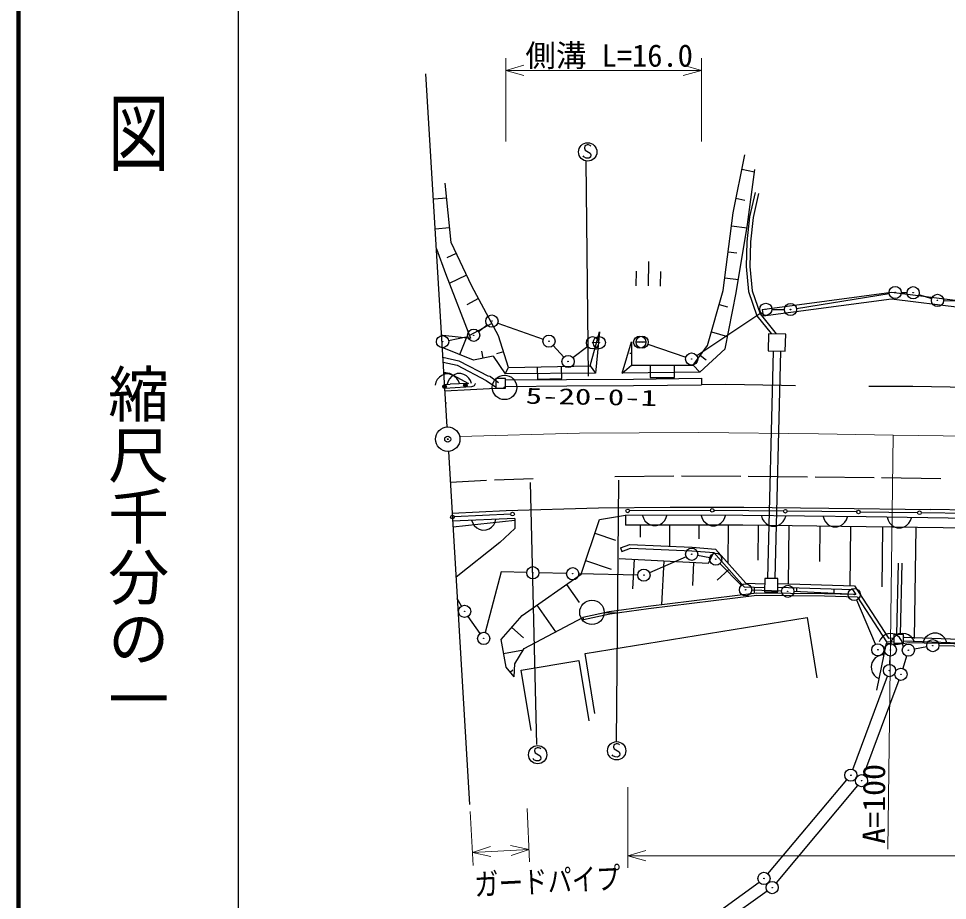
# Model space of a CAD drawing. Units: millimetres, scale not verified. Extents: x 40000 to 680000, y 20000 to 380000.
# Drawn here: x 40000 to 116135, y 246986 to 319260 of the extents above; entities that cross this region are included whole.
import ezdxf
from ezdxf.enums import TextEntityAlignment as Align

# ---------------------------------------------------------------- set-up
doc = ezdxf.new("R2010")
doc.units = ezdxf.units.MM
doc.header["$LTSCALE"] = 1000
doc.header["$PDMODE"] = 32
doc.header["$PDSIZE"] = 500
doc.linetypes.add('CHAIN', pattern=[18.5, 12, -1.5, 3.5, -1.5])
for name, color, linetype, lineweight in [('M-BGD', 7, 'Continuous', 25), ('M-BGD-EXST', 7, 'Continuous', 25), ('M-BMK', 2, 'CHAIN', 13), ('M-BMK-OTRS', 5, 'Continuous', 25), ('M-BMK-ROW', 30, 'Continuous', 25), ('M-BMK-SRVR', 3, 'Continuous', 25), ('M-STR-HTXT', 7, 'Continuous', 13), ('M-STR-STRC', 7, 'Continuous', 25), ('M-TTL', 2, 'Continuous', 140), ('M-TTL-BAND', 7, 'Continuous', 25)]:
    doc.layers.add(name, color=color, linetype=linetype, lineweight=lineweight)
doc.layers.add('M-OTRS', color=6, linetype='Continuous')
doc.styles.add('@ＭＳ ゴシック', font='')
doc.styles.add('ＭＳ ゴシック', font='')
doc.styles.get('@ＭＳ ゴシック').set_extended_font_data('@MS Gothic')
doc.styles.get('ＭＳ ゴシック').set_extended_font_data('MS Gothic')

msp = doc.modelspace()

# ---------------------------------------------------------------- linework, layer by layer
at = {"layer": 'M-BGD'}
for p, q in [((98563, 303347), (99528, 308092)), ((99287, 306905), (100323, 306695)), ((99760, 302371), (100350, 306901)), ((75457, 300904), (74957, 305766)), ((75082, 304551), (74073, 304447)), ((100363, 305001), (99925, 302999)), ((100656, 304936), (100221, 302950)), ((98804, 304533), (99528, 304386)), ((97755, 296961), (98563, 303347)), ((98428, 302282), (99718, 302119)), ((98809, 296785), (99760, 302371)), ((99925, 302999), (99685, 300975)), ((100221, 302950), (99985, 300953)), ((75332, 302119), (74152, 301998)), ((77139, 297325), (75457, 300904)), ((99685, 300975), (99626, 298941)), ((99985, 300953), (99927, 298952)), ((74247, 300401), (74989, 298372)), ((75878, 300009), (75116, 299651)), ((98159, 300154), (98878, 300063)), ((91636, 299350), (91602, 297350)), ((90623, 298567), (90602, 297367)), ((92622, 298533), (92602, 297333)), ((99626, 298941), (99835, 296888)), ((99927, 298952), (100130, 296953)), ((74989, 298372), (77034, 293058)), ((76719, 298219), (75304, 297554)), ((97889, 298025), (98997, 297885)), ((79336, 293252), (77139, 297325)), ((96478, 292464), (97755, 296961)), ((100130, 296953), (100781, 295057)), ((77689, 296307), (76742, 295796)), ((97909, 292198), (98809, 296785)), ((99835, 296888), (100514, 294910)), ((100953, 295424), (111548, 296824)), ((101022, 294908), (111551, 296300)), ((111548, 296824), (117438, 296100)), ((111551, 296300), (117325, 295590)), ((97436, 295837), (98111, 295645)), ((100953, 295424), (101022, 294908)), ((100514, 294910), (101687, 293442)), ((100781, 295057), (102098, 293409)), ((78787, 294270), (76949, 293279)), ((74671, 293301), (74766, 293312)), ((74766, 293312), (77034, 293058)), ((80146, 290659), (79336, 293252)), ((86860, 290799), (87628, 293596)), ((87628, 293596), (87277, 290197)), ((96797, 293588), (98109, 293216)), ((101482, 293425), (101444, 292026)), ((102878, 293388), (101482, 293425)), ((102841, 291989), (102878, 293388)), ((76170, 291727), (76720, 293093)), ((89484, 290208), (90230, 292769)), ((90230, 292769), (90238, 290841)), ((95289, 290847), (96478, 292464)), ((77291, 291276), (74731, 292306)), ((78897, 291603), (77291, 291276)), ((78094, 291439), (77979, 292004)), ((78897, 291603), (79874, 290141)), ((79741, 291955), (79186, 291782)), ((87244, 292197), (87361, 292165)), ((90234, 291805), (90091, 291804)), ((95836, 290292), (97909, 292198)), ((95884, 291655), (96362, 291303)), ((101843, 292014), (101398, 273380)), ((101444, 292026), (102841, 291989)), ((102442, 292000), (101998, 273366)), ((74778, 291521), (76089, 291223)), ((74802, 291105), (75950, 290845)), ((75950, 290845), (78340, 289607)), ((76089, 291223), (78524, 289962)), ((89484, 290208), (90238, 290841)), ((90238, 290841), (95289, 290847)), ((91764, 290843), (91765, 289843)), ((93765, 289845), (93764, 290845)), ((95289, 290847), (95836, 290292)), ((74934, 290111), (74699, 290016)), ((74851, 290286), (75325, 290197)), ((74858, 290167), (75325, 290197)), ((75253, 290132), (74934, 290111)), ((75498, 290068), (75253, 290132)), ((75325, 290197), (76879, 289349)), ((75944, 290158), (75707, 290070)), ((76264, 290169), (75944, 290158)), ((76506, 290097), (76264, 290169)), ((76710, 289983), (76506, 290097)), ((79874, 290141), (80146, 290659)), ((87277, 290197), (79874, 290141)), ((80146, 290659), (86860, 290799)), ((82503, 290708), (82524, 289708)), ((84524, 289750), (84503, 290750)), ((86860, 290799), (87277, 290197)), ((95836, 290292), (89484, 290208)), ((74214, 289463), (74150, 289218)), ((74321, 289670), (74214, 289463)), ((74508, 289883), (74321, 289670)), ((74699, 290016), (74508, 289883)), ((75204, 289533), (75132, 289291)), ((75317, 289737), (75204, 289533)), ((75511, 289943), (75317, 289737)), ((76879, 289349), (75384, 289299)), ((75705, 289961), (75498, 290068)), ((75707, 290070), (75511, 289943)), ((75918, 289775), (75705, 289961)), ((76050, 289583), (75918, 289775)), ((76146, 289349), (76050, 289583)), ((76917, 289790), (76710, 289983)), ((77043, 289594), (76917, 289790)), ((77131, 289357), (77043, 289594)), ((77419, 289321), (77403, 289260)), ((77417, 289361), (77419, 289321)), ((78340, 289607), (79085, 289079)), ((78600, 289974), (79345, 289447)), ((79907, 289775), (79107, 289773)), ((79107, 289773), (79109, 288971)), ((79909, 288973), (79907, 289775)), ((79927, 289639), (84924, 289686)), ((82524, 289708), (84524, 289750)), ((84925, 289686), (90395, 289720)), ((90393, 289720), (95975, 289776)), ((91765, 289843), (93765, 289845)), ((95975, 289776), (95975, 289273)), ((74912, 289268), (75384, 289299)), ((76634, 289061), (74931, 288952)), ((74943, 288743), (77047, 288862)), ((77133, 289092), (76634, 289061)), ((77047, 288862), (79109, 288971)), ((77213, 289097), (77133, 289092)), ((77282, 289122), (77213, 289097)), ((77330, 289155), (77282, 289122)), ((77376, 289208), (77330, 289155)), ((77403, 289260), (77376, 289208)), ((79109, 288971), (79909, 288973)), ((79932, 289119), (84929, 289166)), ((84929, 289166), (90398, 289200)), ((90398, 289200), (95980, 289256)), ((95975, 289273), (97979, 289294)), ((97979, 289294), (102542, 289217)), ((102542, 289217), (103682, 289186)), ((109692, 289129), (113289, 289125)), ((113289, 289125), (127308, 288932)), ((75068, 287748), (75003, 287744)), ((75542, 278718), (79980, 278931)), ((79980, 278931), (87539, 279149)), ((87539, 279149), (93422, 279228)), ((96710, 278955), (90077, 278914)), ((93422, 279228), (99438, 279217)), ((102700, 278890), (97010, 278954)), ((99438, 279217), (106427, 279148)), ((108691, 278823), (103000, 278887)), ((106427, 279148), (114755, 279027)), ((113694, 278755), (108991, 278819)), ((118698, 278686), (113994, 278751)), ((126867, 278824), (114755, 279027)), ((80683, 278293), (75580, 278074)), ((80673, 278128), (75610, 277575)), ((80345, 278643), (75710, 278417)), ((77132, 278141), (77223, 277904)), ((77223, 277904), (77351, 277710)), ((78950, 277778), (79061, 277983)), ((79061, 277983), (79130, 278227)), ((80683, 278293), (80673, 278128)), ((80673, 278128), (80689, 277460)), ((86107, 273722), (87605, 278210)), ((87605, 278210), (89740, 278548)), ((89740, 278548), (89738, 277748)), ((99356, 278529), (89740, 278548)), ((91144, 278545), (91223, 278305)), ((91223, 278305), (91343, 278104)), ((91343, 278104), (91543, 277904)), ((91543, 277904), (91742, 277784)), ((92542, 277782), (92743, 277902)), ((92743, 277902), (92943, 278101)), ((92943, 278101), (93063, 278301)), ((93063, 278301), (93144, 278541)), ((95952, 278536), (96032, 278295)), ((96032, 278295), (96151, 278095)), ((96151, 278095), (96351, 277895)), ((96351, 277895), (96551, 277774)), ((97551, 277892), (97751, 278092)), ((97751, 278092), (97872, 278292)), ((97872, 278292), (97952, 278532)), ((109470, 278411), (99356, 278529)), ((100885, 278511), (100962, 278270)), ((100962, 278270), (101080, 278069)), ((101080, 278069), (101277, 277866)), ((102477, 277852), (102680, 278050)), ((102680, 278050), (102802, 278249)), ((102802, 278249), (102885, 278488)), ((105942, 278452), (106019, 278211)), ((106019, 278211), (106137, 278010)), ((106137, 278010), (106334, 277807)), ((107534, 277793), (107737, 277991)), ((107737, 277991), (107859, 278189)), ((107859, 278189), (107942, 278429)), ((120347, 278248), (109470, 278411)), ((111190, 278385), (111266, 278144)), ((111266, 278144), (111383, 277942)), ((111383, 277942), (111580, 277739)), ((112780, 277721), (112983, 277918)), ((112983, 277918), (113106, 278116)), ((113106, 278116), (113189, 278355)), ((77351, 277710), (77559, 277519)), ((77559, 277519), (77764, 277407)), ((77764, 277407), (78008, 277338)), ((78008, 277338), (78327, 277351)), ((78327, 277351), (78564, 277442)), ((78564, 277442), (78758, 277570)), ((78758, 277570), (78950, 277778)), ((80689, 277460), (79437, 276328)), ((99355, 277729), (89738, 277748)), ((90940, 277745), (90938, 276766)), ((91742, 277784), (91982, 277703)), ((91982, 277703), (92302, 277703)), ((92302, 277703), (92542, 277782)), ((93344, 277741), (93341, 276013)), ((95749, 277736), (95746, 276630)), ((96551, 277774), (96791, 277694)), ((96791, 277694), (97111, 277693)), ((97111, 277693), (97351, 277773)), ((97351, 277773), (97551, 277892)), ((98153, 277731), (98147, 274631)), ((109461, 277611), (99355, 277729)), ((100618, 277714), (100585, 274868)), ((101277, 277866), (101476, 277744)), ((101476, 277744), (101715, 277661)), ((101715, 277661), (102035, 277658)), ((102035, 277658), (102276, 277735)), ((102276, 277735), (102477, 277852)), ((103145, 277685), (103089, 272907)), ((105671, 277655), (105637, 274768)), ((106334, 277807), (106533, 277685)), ((106533, 277685), (106772, 277602)), ((106772, 277602), (107092, 277598)), ((107092, 277598), (107333, 277676)), ((107333, 277676), (107534, 277793)), ((108198, 277625), (108141, 272779)), ((120335, 277448), (109461, 277611)), ((110820, 277590), (110747, 272689)), ((111580, 277739), (111778, 277616)), ((111778, 277616), (112017, 277533)), ((112017, 277533), (112337, 277528)), ((112337, 277528), (112578, 277604)), ((112578, 277604), (112780, 277721)), ((113539, 277550), (113403, 268450)), ((87230, 277088), (88937, 276518)), ((79437, 276328), (75855, 273467)), ((89348, 275872), (90103, 276148)), ((89348, 275872), (89451, 275590)), ((89451, 275590), (90150, 275846)), ((90103, 276148), (95193, 275937)), ((90150, 275846), (95181, 275637)), ((95181, 275637), (96978, 275493)), ((95205, 275936), (97122, 275783)), ((97122, 275783), (99603, 272995)), ((89229, 275016), (96552, 274628)), ((90449, 274951), (90320, 272512)), ((96552, 274628), (96978, 275493)), ((96978, 275493), (99464, 272699)), ((86481, 274844), (88578, 274144)), ((92890, 274822), (92699, 271208)), ((95331, 274692), (95230, 272785)), ((98221, 274096), (97253, 273235)), ((111988, 268784), (112120, 274625)), ((112288, 268777), (112420, 274618)), ((81276, 270331), (86107, 273722)), ((101160, 273381), (101144, 272281)), ((102236, 273366), (101160, 273381)), ((102221, 272266), (102236, 273366)), ((84899, 272874), (85941, 271390)), ((99464, 272699), (101149, 272644)), ((99603, 272995), (101154, 272944)), ((100307, 272671), (100289, 272146)), ((102227, 272664), (108358, 272474)), ((102231, 272964), (108525, 272769)), ((103760, 272616), (103751, 272328)), ((108525, 272769), (111304, 268489)), ((100493, 272171), (91602, 271073)), ((100504, 271971), (91629, 270875)), ((106064, 272110), (100493, 272171)), ((106062, 271910), (100504, 271971)), ((101144, 272281), (102221, 272266)), ((108769, 271843), (106062, 271910)), ((108637, 272046), (106064, 272110)), ((106825, 272522), (106812, 272092)), ((108358, 272474), (108637, 272046)), ((108769, 271843), (111144, 268185)), ((82484, 271179), (84015, 268997)), ((91602, 271073), (88419, 270640)), ((79562, 268371), (81276, 270331)), ((88419, 270640), (86249, 270169)), ((88453, 270443), (86292, 269973)), ((87995, 270572), (88995, 270550)), ((91629, 270875), (88453, 270443)), ((81454, 267625), (86249, 270169)), ((86249, 270169), (86292, 269973)), ((86443, 267230), (104644, 270174)), ((104644, 270174), (105442, 265238)), ((80419, 269351), (81389, 268503)), ((111258, 268824), (111039, 268742)), ((111508, 268859), (111258, 268824)), ((111823, 268802), (111508, 268859)), ((111738, 268783), (111734, 268083)), ((112538, 268778), (111738, 268783)), ((112045, 268680), (111823, 268802)), ((112163, 268825), (111938, 268709)), ((112479, 268874), (112163, 268825)), ((112728, 268833), (112479, 268874)), ((112534, 268078), (112538, 268778)), ((112945, 268745), (112728, 268833)), ((114726, 268821), (114523, 268706)), ((114968, 268894), (114726, 268821)), ((115288, 268886), (114968, 268894)), ((115526, 268800), (115288, 268886)), ((115723, 268674), (115526, 268800)), ((79961, 266096), (79562, 268371)), ((111127, 268075), (110327, 264205)), ((110653, 268406), (110531, 268184)), ((110807, 268581), (110653, 268406)), ((111039, 268742), (110807, 268581)), ((111902, 267934), (111127, 268075)), ((111144, 268185), (111713, 268199)), ((111304, 268489), (111706, 268498)), ((111505, 268114), (111463, 267865)), ((111592, 268330), (111505, 268114)), ((111759, 268559), (111592, 268330)), ((111734, 268083), (112534, 268078)), ((111938, 268709), (111759, 268559)), ((113000, 268106), (111902, 267934)), ((112220, 268526), (112045, 268680)), ((112381, 268294), (112220, 268526)), ((112463, 268075), (112381, 268294)), ((112498, 267825), (112463, 268075)), ((120040, 267980), (112566, 268225)), ((120047, 268280), (112576, 268525)), ((113173, 268579), (112945, 268745)), ((121424, 267883), (113000, 268106)), ((113323, 268400), (113173, 268579)), ((113439, 268175), (113323, 268400)), ((114193, 268315), (114106, 268077)), ((114318, 268511), (114193, 268315)), ((114523, 268706), (114318, 268511)), ((115917, 268469), (115723, 268674)), ((116032, 268266), (115917, 268469)), ((116106, 268024), (116032, 268266)), ((79761, 267233), (81388, 267519)), ((80688, 266382), (81454, 267625)), ((81189, 265857), (85923, 266644)), ((85923, 266644), (86742, 261711)), ((87241, 262294), (86443, 267230)), ((110064, 266686), (109937, 266467)), ((110222, 266857), (110064, 266686)), ((110458, 267013), (110222, 266857)), ((110678, 267090), (110458, 267013)), ((110930, 267119), (110678, 267090)), ((80632, 265314), (79961, 266096)), ((80296, 265705), (80520, 265897)), ((80632, 265314), (80688, 266382)), ((82008, 260925), (81189, 265857)), ((109937, 266467), (109872, 266153)), ((109872, 266153), (109902, 265902)), ((109902, 265902), (109979, 265682)), ((109979, 265682), (110134, 265446)), ((110134, 265446), (110306, 265288)), ((110306, 265288), (110525, 265161))]:
    msp.add_line(p, q, dxfattribs=at)
for centre, radius in [((76625, 289210), 150), ((74921, 289102), 150), ((74921, 289102), 90), ((74921, 289102), 30), ((76625, 289210), 90), ((76625, 289210), 30), ((80495, 278651), 150), ((89927, 278913), 150), ((96860, 278955), 150), ((96860, 278955), 150), ((102850, 278888), 150), ((108841, 278821), 150), ((113844, 278753), 150), ((75560, 278409), 150), ((86996, 270594), 1000)]:
    msp.add_circle(centre, radius, dxfattribs=at)
at = {"layer": 'M-BGD-EXST'}
for p, q in [((86419, 308817), (86386, 308637)), ((86386, 308637), (86443, 308486)), ((86600, 308904), (86419, 308817)), ((86443, 308486), (86859, 308239)), ((86720, 308902), (86600, 308904)), ((86840, 308870), (86720, 308902)), ((86899, 308809), (86840, 308870)), ((86343, 307918), (86285, 308009)), ((86522, 307825), (86343, 307918)), ((86732, 307821), (86522, 307825)), ((86883, 307909), (86732, 307821)), ((86859, 308239), (86916, 308088)), ((86916, 308088), (86883, 307909)), ((86716, 289956), (86522, 307564)), ((81940, 281242), (82458, 259763)), ((89171, 281419), (88994, 259955)), ((88789, 259735), (88756, 259555)), ((88971, 259822), (88789, 259735)), ((89091, 259820), (88971, 259822)), ((89210, 259788), (89091, 259820)), ((89269, 259727), (89210, 259788)), ((82318, 259414), (82285, 259235)), ((82285, 259235), (82342, 259084)), ((82499, 259501), (82318, 259414)), ((82342, 259084), (82758, 258837)), ((82619, 259499), (82499, 259501)), ((82739, 259467), (82619, 259499)), ((82798, 259406), (82739, 259467)), ((88714, 258836), (88656, 258927)), ((88756, 259555), (88814, 259404)), ((88814, 259404), (89230, 259157)), ((89230, 259157), (89287, 259006)), ((89287, 259006), (89254, 258827)), ((82243, 258515), (82184, 258606)), ((82421, 258422), (82243, 258515)), ((82631, 258419), (82421, 258422)), ((82783, 258506), (82631, 258419)), ((82758, 258837), (82816, 258686)), ((82816, 258686), (82783, 258506)), ((88893, 258743), (88714, 258836)), ((89103, 258739), (88893, 258743)), ((89254, 258827), (89103, 258739))]:
    msp.add_line(p, q, dxfattribs=at)
for centre in [(86650, 308333), (82550, 258930), (89021, 259251)]:
    msp.add_circle(centre, 750, dxfattribs=at)
at = {"layer": 'M-BMK'}
msp.add_line((174164, 284273), (111693, 285112), dxfattribs=at)
msp.add_lwpolyline([(76177, 284999), (85973, 285287), (95772, 285329), (105572, 285217), (111693, 285112)], dxfattribs=at)
at = {"layer": 'M-BMK-OTRS'}
for p, q in [((75120, 285788), (73392, 314736)), ((75239, 283792), (76967, 254843))]:
    msp.add_line(p, q, dxfattribs=at)
at = {"layer": 'M-BMK-ROW'}
for p, q in [((103765, 295495), (111357, 296731)), ((112351, 296804), (112827, 296797)), ((113804, 296641), (114842, 296314)), ((101752, 295429), (102772, 295420)), ((115819, 296157), (117212, 296138)), ((95585, 291637), (100837, 295155)), ((77698, 293611), (78406, 294161)), ((79272, 294301), (83002, 292985)), ((75244, 292880), (76814, 293203)), ((83817, 292455), (84699, 291520)), ((86651, 292390), (85439, 291460)), ((87547, 292700), (87100, 292695)), ((91413, 292748), (90615, 292736)), ((91588, 292582), (94697, 291520)), ((94715, 275159), (91717, 273845)), ((96652, 275057), (95663, 275259)), ((99243, 272803), (97491, 274599)), ((79557, 273903), (78253, 268945)), ((81649, 273852), (79557, 273903)), ((84920, 273772), (82648, 273828)), ((90759, 273654), (85920, 273750)), ((102544, 272336), (100092, 272427)), ((108001, 272079), (103543, 272293)), ((76314, 271111), (75959, 271728)), ((110238, 267988), (108697, 271595)), ((77837, 268870), (76851, 270268)), ((110957, 267521), (110934, 267522)), ((114447, 267776), (113425, 267586)), ((128735, 267586), (115438, 267858)), ((111406, 266324), (111435, 267015)), ((112786, 267017), (112473, 265997)), ((108394, 257719), (111212, 265355)), ((112153, 265050), (109269, 257269)), ((101419, 249171), (107898, 256868)), ((108774, 256417), (102091, 248421)), ((93541, 243304), (100692, 248495)), ((101363, 247747), (94387, 242781))]:
    msp.add_line(p, q, dxfattribs=at)
for centre, radius in [((111851, 296811), 500), ((113327, 296791), 500), ((111851, 296811), 20), ((113327, 296791), 20), ((115319, 296164), 500), ((115319, 296164), 20), ((101252, 295434), 500), ((101252, 295434), 20), ((103272, 295415), 500), ((103272, 295415), 20), ((78801, 294468), 500), ((78801, 294468), 20), ((74754, 292779), 500), ((77304, 293304), 500), ((77304, 293304), 20), ((83474, 292819), 500), ((87047, 292694), 500), ((87600, 292701), 500), ((90913, 292740), 500), ((91115, 292743), 500), ((74754, 292779), 20), ((83474, 292819), 20), ((87047, 292694), 20), ((87600, 292701), 20), ((90913, 292740), 20), ((91115, 292743), 20), ((85042, 291156), 500), ((95170, 291358), 500), ((85042, 291156), 20), ((95170, 291358), 20), ((95173, 275359), 500), ((95173, 275359), 20), ((97142, 274957), 500), ((97142, 274957), 20), ((82148, 273840), 500), ((85420, 273760), 500), ((91259, 273644), 500), ((82148, 273840), 20), ((85420, 273760), 20), ((91259, 273644), 20), ((99592, 272445), 500), ((103044, 272317), 500), ((99592, 272445), 20), ((103044, 272317), 20), ((108500, 272055), 500), ((108500, 272055), 20), ((76563, 270677), 500), ((76563, 270677), 20), ((78125, 268462), 500), ((78125, 268462), 20), ((110434, 267528), 500), ((111457, 267515), 500), ((114938, 267868), 500), ((110434, 267528), 20), ((111457, 267515), 20), ((112933, 267494), 500), ((112933, 267494), 20), ((114938, 267868), 20), ((111385, 265824), 500), ((111385, 265824), 20), ((112327, 265519), 500), ((112327, 265519), 20), ((108220, 257250), 500), ((108220, 257250), 20), ((109095, 256801), 500), ((109095, 256801), 20), ((101097, 248789), 500), ((101097, 248789), 20), ((101771, 248037), 500), ((101771, 248037), 20)]:
    msp.add_circle(centre, radius, dxfattribs=at)
at = {"layer": 'M-BMK-SRVR'}
for centre, radius in [((79832, 289028), 1000), ((79832, 289028), 40), ((75179, 284790), 1000), ((75179, 284790), 40)]:
    msp.add_circle(centre, radius, dxfattribs=at)
at = {"layer": 'M-OTRS'}
msp.add_point((75179, 284790), dxfattribs=at)
at = {"layer": 'M-STR-HTXT'}
for p, q in [((79927, 309175), (79927, 316015)), ((95975, 316015), (95975, 309175)), ((79927, 315015), (81427, 315435)), ((94475, 315435), (95975, 315015)), ((81427, 314595), (79927, 315015)), ((79927, 315015), (95975, 315015)), ((95975, 315015), (94475, 314595)), ((111693, 285112), (111238, 251192)), ((89927, 256258), (89927, 249650)), ((81890, 250149), (81676, 254515)), ((77002, 254265), (77265, 249860)), ((77201, 250921), (78679, 251414)), ((80322, 251494), (81841, 251148)), ((77201, 250921), (81841, 251148)), ((78720, 250575), (77201, 250921)), ((81841, 251148), (80363, 250655)), ((89927, 250650), (91427, 251070)), ((91427, 250230), (89927, 250650)), ((89927, 250650), (153851, 250650))]:
    msp.add_line(p, q, dxfattribs=at)
at = {"layer": 'M-STR-STRC'}
for p, q in [((93723, 281755), (88871, 281708)), ((99193, 281740), (94330, 281752)), ((104663, 281684), (99816, 281736)), ((78367, 281390), (75392, 281232)), ((82172, 281531), (79004, 281418)), ((110130, 281628), (105286, 281682)), ((115600, 281540), (110742, 281621))]:
    msp.add_line(p, q, dxfattribs=at)
at = {"layer": 'M-TTL'}
msp.add_line((40000, 380000), (40000, 20000), dxfattribs=at)
at = {"layer": 'M-TTL-BAND'}
msp.add_line((58000, 370000), (58000, 20000), dxfattribs=at)

# ---------------------------------------------------------------- texts
at = {"layer": 'M-BMK-SRVR', "style": 'ＭＳ ゴシック', "width": 1.5}
msp.add_text('5-20-0-1', height=1320, rotation=359, dxfattribs=at).set_placement((81545, 287300), align=Align.BOTTOM_LEFT)
at = {"layer": 'M-STR-HTXT', "style": 'ＭＳ ゴシック'}
msp.add_text('側溝 L=16.0', height=1833, dxfattribs=at).set_placement((81543, 314764), align=Align.BOTTOM_LEFT)
for s, rotation, width, p in [('A=100', 90, 1.05, (111581, 251623)), ('ガードパイプ', 2.8, 0.8, (77429, 246812))]:
    msp.add_text(s, height=1833, rotation=rotation, dxfattribs=dict(at, width=width)).set_placement(p, align=Align.BOTTOM_LEFT)
at = {"layer": 'M-TTL-BAND', "style": '@ＭＳ ゴシック', "width": 1.4}
msp.add_text('平  面  図', height=3666, rotation=270, dxfattribs=at).set_placement((49777, 306475), align=Align.MIDDLE_RIGHT)
at = {"layer": 'M-TTL-BAND', "style": '@ＭＳ ゴシック'}
msp.add_text('縮尺千分の一', height=3666, rotation=270, dxfattribs=at).set_placement((49777, 261030), align=Align.MIDDLE_RIGHT)

doc.saveas('drawing.dxf')
